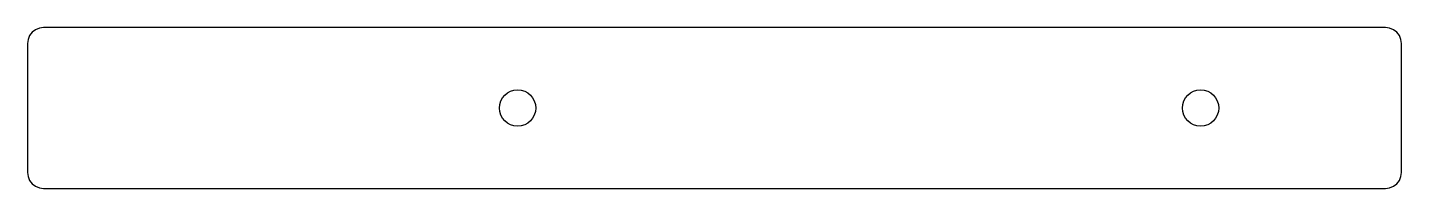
# Model space of a CAD drawing. Header units: millimetres. Extents: x 0 to 171, y 0 to 20.
import ezdxf

# ---------------------------------------------------------------- set-up
doc = ezdxf.new("R2010")
doc.units = ezdxf.units.MM

msp = doc.modelspace()

# ---------------------------------------------------------------- linework, layer by layer
at = {"layer": 'CUT'}
msp.add_lwpolyline([(0, 2), (0.07, 1.48), (0.27, 1), (0.59, 0.59), (1, 0.27), (1.48, 0.07), (2, 0), (169, 0), (169.52, 0.07), (170, 0.27), (170.41, 0.59), (170.73, 1), (170.93, 1.48), (171, 2), (171, 18), (170.93, 18.52), (170.73, 19), (170.41, 19.41), (170, 19.73), (169.52, 19.93), (169, 20), (2, 20), (1.48, 19.93), (1, 19.73), (0.59, 19.41), (0.27, 19), (0.07, 18.52), (0, 18)], close=True, dxfattribs=at)
for centre in [(61, 10), (146, 10)]:
    msp.add_circle(centre, 2.25, dxfattribs=at)

doc.saveas('drawing.dxf')
